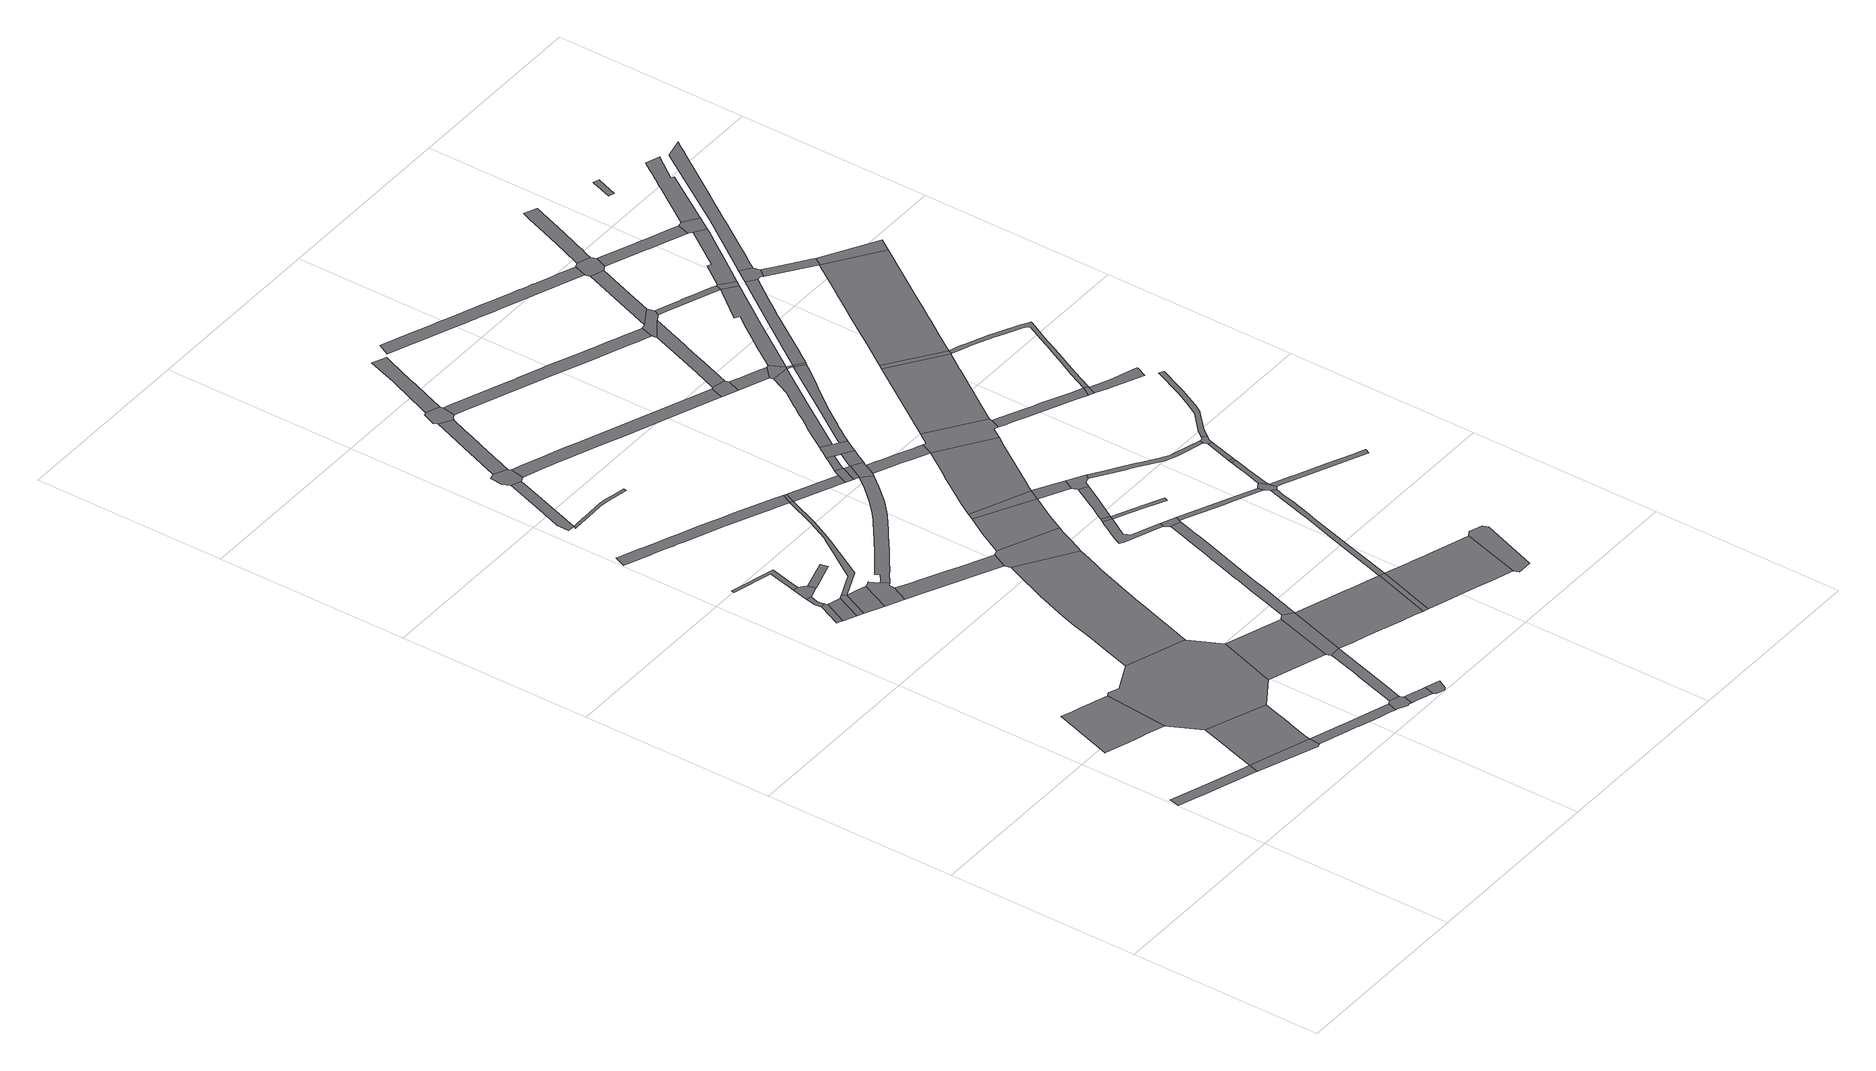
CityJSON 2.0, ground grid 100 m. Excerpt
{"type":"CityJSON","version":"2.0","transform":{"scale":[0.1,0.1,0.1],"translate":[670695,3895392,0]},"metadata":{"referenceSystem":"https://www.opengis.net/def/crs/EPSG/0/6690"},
"CityObjects":{
"road1":{"type":"Road","attributes":{"function":"9","usage":"9","RoadStructureAttribute.widthType":"3","RoadStructureAttribute.width":4.92,"RoadStructureAttribute.sectionType":"1"},"geometry":[{"type":"MultiSurface","lod":"1","boundaries":[[[0,1,2,3,4,5,6,7,8,9,10,11,12]]]}]},
"road2":{"type":"Road","attributes":{"function":"3","usage":"2","RoadStructureAttribute.widthType":"1","RoadStructureAttribute.width":39.15,"RoadStructureAttribute.sectionType":"1"},"geometry":[{"type":"MultiSurface","lod":"1","boundaries":[[[13,14,15,16,17,18,19,20,21,22,23,24]]]}]},
"road3":{"type":"Road","attributes":{"function":"9","usage":"9","RoadStructureAttribute.widthType":"9","RoadStructureAttribute.width":-9999,"RoadStructureAttribute.sectionType":"9"},"geometry":[{"type":"MultiSurface","lod":"1","boundaries":[[[25,26,7,6,27]]]}]},
"road4":{"type":"Road","attributes":{"function":"9","usage":"1","RoadStructureAttribute.widthType":"1","RoadStructureAttribute.width":32.56,"RoadStructureAttribute.sectionType":"1"},"geometry":[{"type":"MultiSurface","lod":"1","boundaries":[[[28,29,30,31,32,33,34,35,36,37,38,39,40,7,26]]]}]},
"road5":{"type":"Road","attributes":{"function":"9","usage":"9","RoadStructureAttribute.widthType":"3","RoadStructureAttribute.width":4.95,"RoadStructureAttribute.sectionType":"1"},"geometry":[{"type":"MultiSurface","lod":"1","boundaries":[[[25,41,42,43,44,45,46,47,48,49,50,51,52,53,26]]]}]},
"road6":{"type":"Road","attributes":{"function":"9","usage":"9","RoadStructureAttribute.widthType":"9","RoadStructureAttribute.width":-9999,"RoadStructureAttribute.sectionType":"9"},"geometry":[{"type":"MultiSurface","lod":"1","boundaries":[[[54,55,56,57,58,59]]]}]},
"road7":{"type":"Road","attributes":{"function":"9","usage":"9","RoadStructureAttribute.widthType":"9","RoadStructureAttribute.width":-9999,"RoadStructureAttribute.sectionType":"9"},"geometry":[{"type":"MultiSurface","lod":"1","boundaries":[[[60,61,62,24,23,34,33,63,64,65]]]}]},
"road8":{"type":"Road","attributes":{"function":"9","usage":"9","RoadStructureAttribute.widthType":"2","RoadStructureAttribute.width":9.91,"RoadStructureAttribute.sectionType":"1"},"geometry":[{"type":"MultiSurface","lod":"1","boundaries":[[[66,67,68,54,59]]]}]},
"road9":{"type":"Road","attributes":{"function":"9","usage":"9","RoadStructureAttribute.widthType":"4","RoadStructureAttribute.width":2.22,"RoadStructureAttribute.sectionType":"1"},"geometry":[{"type":"MultiSurface","lod":"1","boundaries":[[[69,70,56,55,71,72]]]}]},
"road10":{"type":"Road","attributes":{"function":"9","usage":"9","RoadStructureAttribute.widthType":"9","RoadStructureAttribute.width":-9999,"RoadStructureAttribute.sectionType":"9"},"geometry":[{"type":"MultiSurface","lod":"1","boundaries":[[[73,74,67,66,75,76]]]}]},
"road11":{"type":"Road","attributes":{"function":"9","usage":"9","RoadStructureAttribute.widthType":"4","RoadStructureAttribute.width":2.22,"RoadStructureAttribute.sectionType":"1"},"geometry":[{"type":"MultiSurface","lod":"1","boundaries":[[[77,78,79,80,81,82,83,84,85]]]}]},
"road12":{"type":"Road","attributes":{"function":"9","usage":"9","RoadStructureAttribute.widthType":"9","RoadStructureAttribute.width":-9999,"RoadStructureAttribute.sectionType":"9"},"geometry":[{"type":"MultiSurface","lod":"1","boundaries":[[[86,87,88,89,81,80,69,72]]]}]},
"road13":{"type":"Road","attributes":{"function":"9","usage":"9","RoadStructureAttribute.widthType":"2","RoadStructureAttribute.width":9.91,"RoadStructureAttribute.sectionType":"1"},"geometry":[{"type":"MultiSurface","lod":"1","boundaries":[[[75,90,91,92,76]]]}]},
"road14":{"type":"Road","attributes":{"function":"9","usage":"9","RoadStructureAttribute.widthType":"9","RoadStructureAttribute.width":-9999,"RoadStructureAttribute.sectionType":"9"},"geometry":[{"type":"MultiSurface","lod":"1","boundaries":[[[93,94,48,47,95,96,97,98,99,100]]]}]},
"road15":{"type":"Road","attributes":{"function":"9","usage":"9","RoadStructureAttribute.widthType":"9","RoadStructureAttribute.width":-9999,"RoadStructureAttribute.sectionType":"9"},"geometry":[{"type":"MultiSurface","lod":"1","boundaries":[[[101,102,103,104,91,90,105,106,107,108]]]}]},
"road16":{"type":"Road","attributes":{"function":"9","usage":"9","RoadStructureAttribute.widthType":"4","RoadStructureAttribute.width":3.62,"RoadStructureAttribute.sectionType":"1"},"geometry":[{"type":"MultiSurface","lod":"1","boundaries":[[[109,110,111,112,113,114,115,88,87]]]}]},
"road17":{"type":"Road","attributes":{"function":"9","usage":"9","RoadStructureAttribute.widthType":"3","RoadStructureAttribute.width":5.26,"RoadStructureAttribute.sectionType":"1"},"geometry":[{"type":"MultiSurface","lod":"1","boundaries":[[[116,117,118,100,99,119,120,121,122]]]}]},
"road18":{"type":"Road","attributes":{"function":"9","usage":"9","RoadStructureAttribute.widthType":"3","RoadStructureAttribute.width":5.44,"RoadStructureAttribute.sectionType":"1"},"geometry":[{"type":"MultiSurface","lod":"1","boundaries":[[[123,124,125,126,127,128,129,130,94,93,131,132,133,134,135]]]}]},
"road19":{"type":"Road","attributes":{"function":"9","usage":"9","RoadStructureAttribute.widthType":"3","RoadStructureAttribute.width":4.83,"RoadStructureAttribute.sectionType":"1"},"geometry":[{"type":"MultiSurface","lod":"1","boundaries":[[[136,137,138,139,140,141,142,143,144,145,146,147]]]}]},
"road20":{"type":"Road","attributes":{"function":"9","usage":"9","RoadStructureAttribute.widthType":"9","RoadStructureAttribute.width":-9999,"RoadStructureAttribute.sectionType":"9"},"geometry":[{"type":"MultiSurface","lod":"1","boundaries":[[[121,148,149,150,151,152,122]]]}]},
"road21":{"type":"Road","attributes":{"function":"2","usage":"1","RoadStructureAttribute.widthType":"1","RoadStructureAttribute.width":39.15,"RoadStructureAttribute.sectionType":"1"},"geometry":[{"type":"MultiSurface","lod":"1","boundaries":[[[153,154,155,156,157,158,159,64,63]]]}]},
"road22":{"type":"Road","attributes":{"function":"9","usage":"9","RoadStructureAttribute.widthType":"2","RoadStructureAttribute.width":7.86,"RoadStructureAttribute.sectionType":"1"},"geometry":[{"type":"MultiSurface","lod":"1","boundaries":[[[160,161,162,163,164,165,166,167,168,169,170,171,172,173,174,175,176,177,178,179,180,181,182,183,184,185,186,187,188,189,190,191]]]}]},
"road23":{"type":"Road","attributes":{"function":"9","usage":"9","RoadStructureAttribute.widthType":"4","RoadStructureAttribute.width":1.5,"RoadStructureAttribute.sectionType":"1"},"geometry":[{"type":"MultiSurface","lod":"1","boundaries":[[[142,192,193,194,195,196,197,198,199,200,201,202,203,204,205,206]]]}]},
"road24":{"type":"Road","attributes":{"function":"9","usage":"9","RoadStructureAttribute.widthType":"2","RoadStructureAttribute.width":9.91,"RoadStructureAttribute.sectionType":"1"},"geometry":[{"type":"MultiSurface","lod":"1","boundaries":[[[207,208,209,210,211,212,213,214,106,105]]]}]},
"road25":{"type":"Road","attributes":{"function":"9","usage":"9","RoadStructureAttribute.widthType":"4","RoadStructureAttribute.width":2.19,"RoadStructureAttribute.sectionType":"1"},"geometry":[{"type":"MultiSurface","lod":"1","boundaries":[[[215,216,217,218,219,220,221,222,223,224,225,73,76,226,227,228,229,230,231,232,190]]]}]},
"road26":{"type":"Road","attributes":{"function":"2","usage":"1","RoadStructureAttribute.widthType":"1","RoadStructureAttribute.width":32.66,"RoadStructureAttribute.sectionType":"1"},"geometry":[{"type":"MultiSurface","lod":"1","boundaries":[[[233,234,235,236,237,238,239,240,241,242,243,244,245,246,247,248,249,250,251,60,65]]]}]},
"road27":{"type":"Road","attributes":{"function":"9","usage":"9","RoadStructureAttribute.widthType":"9","RoadStructureAttribute.width":-9999,"RoadStructureAttribute.sectionType":"9"},"geometry":[{"type":"MultiSurface","lod":"1","boundaries":[[[146,252,253,254,255,256,257,147]]]}]},
"road28":{"type":"Road","attributes":{"function":"9","usage":"9","RoadStructureAttribute.widthType":"9","RoadStructureAttribute.width":-9999,"RoadStructureAttribute.sectionType":"9"},"geometry":[{"type":"MultiSurface","lod":"1","boundaries":[[[123,258,259,156,155,124]]]}]},
"road29":{"type":"Road","attributes":{"function":"9","usage":"9","RoadStructureAttribute.widthType":"2","RoadStructureAttribute.width":6.18,"RoadStructureAttribute.sectionType":"1"},"geometry":[{"type":"MultiSurface","lod":"1","boundaries":[[[260,261,262,255,254,263,264,265,266,267,268,269,270,271]]]}]},
"road30":{"type":"Road","attributes":{"function":"9","usage":"9","RoadStructureAttribute.widthType":"3","RoadStructureAttribute.width":5.79,"RoadStructureAttribute.sectionType":"1"},"geometry":[{"type":"MultiSurface","lod":"1","boundaries":[[[272,273,274,275,276,277,278,279,280,281,282,283,284,285,101,108,286,287,288,289,290,291,292,293,294,295,296,297,298,299]]]}]},
"road31":{"type":"Road","attributes":{"function":"9","usage":"9","RoadStructureAttribute.widthType":"9","RoadStructureAttribute.width":-9999,"RoadStructureAttribute.sectionType":"9"},"geometry":[{"type":"MultiSurface","lod":"1","boundaries":[[[190,232,300,191]]]}]},
"road32":{"type":"Road","attributes":{"function":"9","usage":"9","RoadStructureAttribute.widthType":"9","RoadStructureAttribute.width":-9999,"RoadStructureAttribute.sectionType":"9"},"geometry":[{"type":"MultiSurface","lod":"1","boundaries":[[[301,209,208,243,242,302,303,304,305,306,307]]]}]},
"road33":{"type":"Road","attributes":{"function":"2","usage":"1","RoadStructureAttribute.widthType":"1","RoadStructureAttribute.width":39.15,"RoadStructureAttribute.sectionType":"1"},"geometry":[{"type":"MultiSurface","lod":"1","boundaries":[[[308,309,310,311,312,313,314,258,123,315,316,317,318,319,320]]]}]},
"road34":{"type":"Road","attributes":{"function":"9","usage":"9","RoadStructureAttribute.widthType":"9","RoadStructureAttribute.width":-9999,"RoadStructureAttribute.sectionType":"9"},"geometry":[{"type":"MultiSurface","lod":"1","boundaries":[[[321,322,323,260,271,324,325,326,327]]]}]},
"road35":{"type":"Road","attributes":{"function":"9","usage":"9","RoadStructureAttribute.widthType":"2","RoadStructureAttribute.width":7.86,"RoadStructureAttribute.sectionType":"1"},"geometry":[{"type":"MultiSurface","lod":"1","boundaries":[[[328,329,330,331,332,333,334,335,300,232]]]}]},
"road36":{"type":"Road","attributes":{"function":"9","usage":"9","RoadStructureAttribute.widthType":"3","RoadStructureAttribute.width":5.34,"RoadStructureAttribute.sectionType":"1"},"geometry":[{"type":"MultiSurface","lod":"1","boundaries":[[[336,337,338,339,340,341,342,343,344,345,346,347,348,349,350,351,352,353,354,355,356,357,358,259,258]]]}]},
"road37":{"type":"Road","attributes":{"function":"2","usage":"1","RoadStructureAttribute.widthType":"1","RoadStructureAttribute.width":32.66,"RoadStructureAttribute.sectionType":"1"},"geometry":[{"type":"MultiSurface","lod":"1","boundaries":[[[306,359,360,361,362,363,307]]]}]},
"road38":{"type":"Road","attributes":{"function":"9","usage":"9","RoadStructureAttribute.widthType":"2","RoadStructureAttribute.width":7.13,"RoadStructureAttribute.sectionType":"1"},"geometry":[{"type":"MultiSurface","lod":"1","boundaries":[[[252,364,365,366,367,368,369,370,371,372,373,374,375,376,377,378,379,380,381,382,383,253]]]}]},
"road39":{"type":"Road","attributes":{"function":"9","usage":"9","RoadStructureAttribute.widthType":"9","RoadStructureAttribute.width":-9999,"RoadStructureAttribute.sectionType":"9"},"geometry":[{"type":"MultiSurface","lod":"1","boundaries":[[[384,385,308,320]]]}]},
"road40":{"type":"Road","attributes":{"function":"9","usage":"9","RoadStructureAttribute.widthType":"9","RoadStructureAttribute.width":-9999,"RoadStructureAttribute.sectionType":"9"},"geometry":[{"type":"MultiSurface","lod":"1","boundaries":[[[386,387,333,332,388,389,390,391]]]}]},
"road41":{"type":"Road","attributes":{"function":"9","usage":"9","RoadStructureAttribute.widthType":"2","RoadStructureAttribute.width":6.14,"RoadStructureAttribute.sectionType":"1"},"geometry":[{"type":"MultiSurface","lod":"1","boundaries":[[[392,393,394,395,321,327,396,397,398,399,400,401,402]]]}]},
"road42":{"type":"Road","attributes":{"function":"9","usage":"9","RoadStructureAttribute.widthType":"9","RoadStructureAttribute.width":-9999,"RoadStructureAttribute.sectionType":"9"},"geometry":[{"type":"MultiSurface","lod":"1","boundaries":[[[361,403,404,405,362]]]}]},
"road43":{"type":"Road","attributes":{"function":"9","usage":"9","RoadStructureAttribute.widthType":"9","RoadStructureAttribute.width":-9999,"RoadStructureAttribute.sectionType":"1"},"geometry":[{"type":"MultiSurface","lod":"1","boundaries":[[[390,389,272,406,407,408]]]}]},
"road44":{"type":"Road","attributes":{"function":"9","usage":"9","RoadStructureAttribute.widthType":"4","RoadStructureAttribute.width":3.24,"RoadStructureAttribute.sectionType":"1"},"geometry":[{"type":"MultiSurface","lod":"1","boundaries":[[[409,410,411,412,413,414,415,416,417,418,419,420,421,422,423,424]]]}]},
"road45":{"type":"Road","attributes":{"function":"9","usage":"9","RoadStructureAttribute.widthType":"9","RoadStructureAttribute.width":-9999,"RoadStructureAttribute.sectionType":"9"},"geometry":[{"type":"MultiSurface","lod":"1","boundaries":[[[425,426,427,428,406,272,299]]]}]},
"road46":{"type":"Road","attributes":{"function":"9","usage":"9","RoadStructureAttribute.widthType":"3","RoadStructureAttribute.width":5.74,"RoadStructureAttribute.sectionType":"1"},"geometry":[{"type":"MultiSurface","lod":"1","boundaries":[[[390,429,430,431,432,433,391]]]}]},
"road47":{"type":"Road","attributes":{"function":"9","usage":"9","RoadStructureAttribute.widthType":"9","RoadStructureAttribute.width":-9999,"RoadStructureAttribute.sectionType":"9"},"geometry":[{"type":"MultiSurface","lod":"1","boundaries":[[[415,414,434,435]]]}]},
"road48":{"type":"Road","attributes":{"function":"9","usage":"9","RoadStructureAttribute.widthType":"3","RoadStructureAttribute.width":5.74,"RoadStructureAttribute.sectionType":"1"},"geometry":[{"type":"MultiSurface","lod":"1","boundaries":[[[436,437,438,439,406,428,440,441]]]}]},
"road49":{"type":"Road","attributes":{"function":"9","usage":"9","RoadStructureAttribute.widthType":"9","RoadStructureAttribute.width":-9999,"RoadStructureAttribute.sectionType":"9"},"geometry":[{"type":"MultiSurface","lod":"1","boundaries":[[[442,347,346,443,444,445,446,409,424]]]}]},
"road50":{"type":"Road","attributes":{"function":"9","usage":"9","RoadStructureAttribute.widthType":"4","RoadStructureAttribute.width":3.24,"RoadStructureAttribute.sectionType":"1"},"geometry":[{"type":"MultiSurface","lod":"1","boundaries":[[[434,447,448,449,450,451,452,453,435]]]}]},
"road51":{"type":"Road","attributes":{"function":"9","usage":"9","RoadStructureAttribute.widthType":"9","RoadStructureAttribute.width":-9999,"RoadStructureAttribute.sectionType":"9"},"geometry":[{"type":"MultiSurface","lod":"1","boundaries":[[[454,455,456,457,458,459,460,461,432,431,462,463,464,436,441,465,466,467,468]]]}]},
"road52":{"type":"Road","attributes":{"function":"9","usage":"9","RoadStructureAttribute.widthType":"2","RoadStructureAttribute.width":7.86,"RoadStructureAttribute.sectionType":"1"},"geometry":[{"type":"MultiSurface","lod":"1","boundaries":[[[469,470,471,472,473,474,475,426,425,476,477,478,479,480,481,482]]]}]},
"road53":{"type":"Road","attributes":{"function":"2","usage":"1","RoadStructureAttribute.widthType":"1","RoadStructureAttribute.width":39.15,"RoadStructureAttribute.sectionType":"1"},"geometry":[{"type":"MultiSurface","lod":"1","boundaries":[[[483,484,485,486,487,488,489,490,491,492,493,385,384,494,495,496,497,498,499,500]]]}]},
"road54":{"type":"Road","attributes":{"function":"9","usage":"9","RoadStructureAttribute.widthType":"4","RoadStructureAttribute.width":1.96,"RoadStructureAttribute.sectionType":"1"},"geometry":[{"type":"MultiSurface","lod":"1","boundaries":[[[501,502,503,504,505,506,507,508,434,414,509]]]}]},
"road55":{"type":"Road","attributes":{"function":"9","usage":"9","RoadStructureAttribute.widthType":"2","RoadStructureAttribute.width":6.53,"RoadStructureAttribute.sectionType":"1"},"geometry":[{"type":"MultiSurface","lod":"1","boundaries":[[[403,361,510,511,512,513,514]]]}]},
"road56":{"type":"Road","attributes":{"function":"2","usage":"1","RoadStructureAttribute.widthType":"1","RoadStructureAttribute.width":32.66,"RoadStructureAttribute.sectionType":"1"},"geometry":[{"type":"MultiSurface","lod":"1","boundaries":[[[515,516,517,518,481,519,520,521,522,523,524,404,403,525]]]}]},
"road57":{"type":"Road","attributes":{"function":"9","usage":"9","RoadStructureAttribute.widthType":"9","RoadStructureAttribute.width":-9999,"RoadStructureAttribute.sectionType":"9"},"geometry":[{"type":"MultiSurface","lod":"1","boundaries":[[[526,512,511,450,449,527,528,529]]]}]},
"road58":{"type":"Road","attributes":{"function":"9","usage":"9","RoadStructureAttribute.widthType":"2","RoadStructureAttribute.width":7.12,"RoadStructureAttribute.sectionType":"1"},"geometry":[{"type":"MultiSurface","lod":"1","boundaries":[[[530,531,532,533,534,535,536,537,538,539,540,541,542,543,544,326,325,545,546,547,548,549,550,551,552,553,554,555]]]}]},
"road59":{"type":"Road","attributes":{"function":"9","usage":"9","RoadStructureAttribute.widthType":"4","RoadStructureAttribute.width":2.61,"RoadStructureAttribute.sectionType":"1"},"geometry":[{"type":"MultiSurface","lod":"1","boundaries":[[[556,557,558,559,560,561,562,563,564,565,566,308,385,567,568,569,570,571,572,573,574]]]}]},
"road60":{"type":"Road","attributes":{"function":"9","usage":"9","RoadStructureAttribute.widthType":"4","RoadStructureAttribute.width":3.24,"RoadStructureAttribute.sectionType":"1"},"geometry":[{"type":"MultiSurface","lod":"1","boundaries":[[[444,575,576,577,578,579,445]]]}]},
"road61":{"type":"Road","attributes":{"function":"9","usage":"9","RoadStructureAttribute.widthType":"3","RoadStructureAttribute.width":5.74,"RoadStructureAttribute.sectionType":"1"},"geometry":[{"type":"MultiSurface","lod":"1","boundaries":[[[580,581,582,583,584,585,586,587,588,589,590,591,592,593,594,459,458,595,596,597]]]}]},
"road62":{"type":"Road","attributes":{"function":"9","usage":"9","RoadStructureAttribute.widthType":"9","RoadStructureAttribute.width":-9999,"RoadStructureAttribute.sectionType":"9"},"geometry":[{"type":"MultiSurface","lod":"1","boundaries":[[[598,374,373,599,600,601,602,603]]]}]},
"road63":{"type":"Road","attributes":{"function":"9","usage":"9","RoadStructureAttribute.widthType":"9","RoadStructureAttribute.width":-9999,"RoadStructureAttribute.sectionType":"9"},"geometry":[{"type":"MultiSurface","lod":"1","boundaries":[[[500,499,604,605,606,607,608]]]}]},
"road64":{"type":"Road","attributes":{"function":"9","usage":"9","RoadStructureAttribute.widthType":"9","RoadStructureAttribute.width":-9999,"RoadStructureAttribute.sectionType":"9"},"geometry":[{"type":"MultiSurface","lod":"1","boundaries":[[[609,482,481,518,610,611,612,613,614,615]]]}]},
"road65":{"type":"Road","attributes":{"function":"9","usage":"9","RoadStructureAttribute.widthType":"9","RoadStructureAttribute.width":-9999,"RoadStructureAttribute.sectionType":"1"},"geometry":[{"type":"MultiSurface","lod":"1","boundaries":[[[616,617,618,454,468,619,620,621,622,623,624,625,626,627,628,629]]]}]},
"road66":{"type":"Road","attributes":{"function":"9","usage":"9","RoadStructureAttribute.widthType":"9","RoadStructureAttribute.width":-9999,"RoadStructureAttribute.sectionType":"9"},"geometry":[{"type":"MultiSurface","lod":"1","boundaries":[[[630,578,577,556,574,631,632]]]}]},
"road67":{"type":"Road","attributes":{"function":"9","usage":"9","RoadStructureAttribute.widthType":"4","RoadStructureAttribute.width":3.24,"RoadStructureAttribute.sectionType":"1"},"geometry":[{"type":"MultiSurface","lod":"1","boundaries":[[[528,633,634,635,636,637,638,639,640,641,642,643,644,645,646,647,648,649,650,651,652,653,529]]]}]},
"road68":{"type":"Road","attributes":{"function":"9","usage":"9","RoadStructureAttribute.widthType":"2","RoadStructureAttribute.width":7.13,"RoadStructureAttribute.sectionType":"1"},"geometry":[{"type":"MultiSurface","lod":"1","boundaries":[[[654,655,656,657,602,601,658,659]]]}]},
"road69":{"type":"Road","attributes":{"function":"9","usage":"9","RoadStructureAttribute.widthType":"4","RoadStructureAttribute.width":2.47,"RoadStructureAttribute.sectionType":"1"},"geometry":[{"type":"MultiSurface","lod":"1","boundaries":[[[660,661,662,663,664,665,666,630,632,667,668,669,670]]]}]},
"road70":{"type":"Road","attributes":{"function":"9","usage":"9","RoadStructureAttribute.widthType":"2","RoadStructureAttribute.width":6.95,"RoadStructureAttribute.sectionType":"1"},"geometry":[{"type":"MultiSurface","lod":"1","boundaries":[[[671,672,673,674,675,676,677,678,679,680,681,598,603]]]}]},
"road71":{"type":"Road","attributes":{"function":"9","usage":"9","RoadStructureAttribute.widthType":"2","RoadStructureAttribute.width":7.15,"RoadStructureAttribute.sectionType":"1"},"geometry":[{"type":"MultiSurface","lod":"1","boundaries":[[[682,683,684,685,686,687,688,689,690,691,692,693,694,695,696,697,698,699,700,701,702,703,704,705,706,707,708,709,710,711,712,713,714,715,716,717,718]]]}]},
"road72":{"type":"Road","attributes":{"function":"9","usage":"9","RoadStructureAttribute.widthType":"9","RoadStructureAttribute.width":-9999,"RoadStructureAttribute.sectionType":"9"},"geometry":[{"type":"MultiSurface","lod":"1","boundaries":[[[658,581,580,719,720,659]]]}]},
"road73":{"type":"Road","attributes":{"function":"9","usage":"9","RoadStructureAttribute.widthType":"9","RoadStructureAttribute.width":-9999,"RoadStructureAttribute.sectionType":"9"},"geometry":[{"type":"MultiSurface","lod":"1","boundaries":[[[721,722,661,660]]]}]},
"road74":{"type":"Road","attributes":{"function":"9","usage":"9","RoadStructureAttribute.widthType":"3","RoadStructureAttribute.width":5.74,"RoadStructureAttribute.sectionType":"9"},"geometry":[{"type":"MultiSurface","lod":"1","boundaries":[[[616,723,724,725,719,580,726,727]]]}]},
"road75":{"type":"Road","attributes":{"function":"2","usage":"1","RoadStructureAttribute.widthType":"1","RoadStructureAttribute.width":32.66,"RoadStructureAttribute.sectionType":"1"},"geometry":[{"type":"MultiSurface","lod":"1","boundaries":[[[614,728,729,730,731,732,733,734,735,736,615]]]}]},
"road76":{"type":"Road","attributes":{"function":"9","usage":"9","RoadStructureAttribute.widthType":"9","RoadStructureAttribute.width":-9999,"RoadStructureAttribute.sectionType":"9"},"geometry":[{"type":"MultiSurface","lod":"1","boundaries":[[[737,723,616,629]]]}]},
"road77":{"type":"Road","attributes":{"function":"9","usage":"9","RoadStructureAttribute.widthType":"4","RoadStructureAttribute.width":2.47,"RoadStructureAttribute.sectionType":"1"},"geometry":[{"type":"MultiSurface","lod":"1","boundaries":[[[738,739,722,721,740]]]}]},
"road78":{"type":"Road","attributes":{"function":"9","usage":"9","RoadStructureAttribute.widthType":"4","RoadStructureAttribute.width":3.24,"RoadStructureAttribute.sectionType":"1"},"geometry":[{"type":"MultiSurface","lod":"1","boundaries":[[[631,741,742,743,744,745,746,747,748,749,750,751,752,632]]]}]},
"road79":{"type":"Road","attributes":{"function":"9","usage":"9","RoadStructureAttribute.widthType":"2","RoadStructureAttribute.width":6.92,"RoadStructureAttribute.sectionType":"1"},"geometry":[{"type":"MultiSurface","lod":"1","boundaries":[[[753,754,755,756,757,758,759,760,761,762,763,764,765,766,767,768,769,770,613,612]]]}]},
"road80":{"type":"Road","attributes":{"function":"9","usage":"9","RoadStructureAttribute.widthType":"9","RoadStructureAttribute.width":-9999,"RoadStructureAttribute.sectionType":"9"},"geometry":[{"type":"MultiSurface","lod":"1","boundaries":[[[771,772,773,644,643,774,739,738,775,776]]]}]},
"road81":{"type":"Road","attributes":{"function":"9","usage":"9","RoadStructureAttribute.widthType":"9","RoadStructureAttribute.width":-9999,"RoadStructureAttribute.sectionType":"9"},"geometry":[{"type":"MultiSurface","lod":"1","boundaries":[[[777,778,779,555,554,679,678,780,781]]]}]},
"road82":{"type":"Road","attributes":{"function":"9","usage":"9","RoadStructureAttribute.widthType":"9","RoadStructureAttribute.width":-9999,"RoadStructureAttribute.sectionType":"9"},"geometry":[{"type":"MultiSurface","lod":"1","boundaries":[[[734,733,782,783,784]]]}]},
"road83":{"type":"Road","attributes":{"function":"9","usage":"9","RoadStructureAttribute.widthType":"3","RoadStructureAttribute.width":5.74,"RoadStructureAttribute.sectionType":"1"},"geometry":[{"type":"MultiSurface","lod":"1","boundaries":[[[785,786,787,788,789,790,720,719,791,792,793,794]]]}]},
"road84":{"type":"Road","attributes":{"function":"9","usage":"9","RoadStructureAttribute.widthType":"2","RoadStructureAttribute.width":6.95,"RoadStructureAttribute.sectionType":"1"},"geometry":[{"type":"MultiSurface","lod":"1","boundaries":[[[778,795,796,797,779]]]}]},
"road85":{"type":"Road","attributes":{"function":"9","usage":"9","RoadStructureAttribute.widthType":"2","RoadStructureAttribute.width":6.92,"RoadStructureAttribute.sectionType":"9"},"geometry":[{"type":"MultiSurface","lod":"1","boundaries":[[[798,762,761,799,800,801]]]}]},
"road86":{"type":"Road","attributes":{"function":"9","usage":"9","RoadStructureAttribute.widthType":"3","RoadStructureAttribute.width":5.74,"RoadStructureAttribute.sectionType":"1"},"geometry":[{"type":"MultiSurface","lod":"1","boundaries":[[[802,803,804,805,806,807,808,809,810,811,812,723,737]]]}]},
"road87":{"type":"Road","attributes":{"function":"9","usage":"9","RoadStructureAttribute.widthType":"4","RoadStructureAttribute.width":2.47,"RoadStructureAttribute.sectionType":"1"},"geometry":[{"type":"MultiSurface","lod":"1","boundaries":[[[813,814,815,816,817,818,819,820,821,822,823,824,825,826,827,828,829,771,776]]]}]},
"road88":{"type":"Road","attributes":{"function":"9","usage":"9","RoadStructureAttribute.widthType":"4","RoadStructureAttribute.width":3.16,"RoadStructureAttribute.sectionType":"1"},"geometry":[{"type":"MultiSurface","lod":"1","boundaries":[[[830,794,831,832,833,834,835,836,777,781]]]}]},
"road89":{"type":"Road","attributes":{"function":"9","usage":"9","RoadStructureAttribute.widthType":"2","RoadStructureAttribute.width":6.92,"RoadStructureAttribute.sectionType":"1"},"geometry":[{"type":"MultiSurface","lod":"1","boundaries":[[[837,838,839,840,800,799,841,842,843,844,845,846]]]}]},
"road90":{"type":"Road","attributes":{"function":"9","usage":"9","RoadStructureAttribute.widthType":"9","RoadStructureAttribute.width":-9999,"RoadStructureAttribute.sectionType":"9"},"geometry":[{"type":"MultiSurface","lod":"1","boundaries":[[[847,848,849,682,718,797,796,850]]]}]},
"road91":{"type":"Road","attributes":{"function":"9","usage":"9","RoadStructureAttribute.widthType":"4","RoadStructureAttribute.width":2.23,"RoadStructureAttribute.sectionType":"1"},"geometry":[{"type":"MultiSurface","lod":"1","boundaries":[[[851,852,853,854,855,856,857,858,859,860,861,862,863,864,865,866,867,762,798,868,869,870,871,872,873,874,875,876,877,878,879,880,881,882,883,783,782]]]}]},
"road92":{"type":"Road","attributes":{"function":"9","usage":"9","RoadStructureAttribute.widthType":"9","RoadStructureAttribute.width":-9999,"RoadStructureAttribute.sectionType":"9"},"geometry":[{"type":"MultiSurface","lod":"1","boundaries":[[[793,884,885,831,794]]]}]},
"road93":{"type":"Road","attributes":{"function":"2","usage":"1","RoadStructureAttribute.widthType":"1","RoadStructureAttribute.width":32.66,"RoadStructureAttribute.sectionType":"1"},"geometry":[{"type":"MultiSurface","lod":"1","boundaries":[[[886,887,888,889,890,891,892,893,784,783,894,895,896,897,898,899,900]]]}]},
"road94":{"type":"Road","attributes":{"function":"9","usage":"9","RoadStructureAttribute.widthType":"2","RoadStructureAttribute.width":6.95,"RoadStructureAttribute.sectionType":"1"},"geometry":[{"type":"MultiSurface","lod":"1","boundaries":[[[901,902,903,904,905,906,907,908,909,910,911,849,848]]]}]},
"road95":{"type":"Road","attributes":{"function":"9","usage":"9","RoadStructureAttribute.widthType":"9","RoadStructureAttribute.width":-9999,"RoadStructureAttribute.sectionType":"9"},"geometry":[{"type":"MultiSurface","lod":"1","boundaries":[[[809,912,913,914,915,916,810]]]}]},
"road96":{"type":"Road","attributes":{"function":"9","usage":"9","RoadStructureAttribute.widthType":"3","RoadStructureAttribute.width":5.89,"RoadStructureAttribute.sectionType":"1"},"geometry":[{"type":"MultiSurface","lod":"1","boundaries":[[[917,918,919,920,921,922,923,924,925,926,927,928,929,930,847,850]]]}]},
"road97":{"type":"Road","attributes":{"function":"9","usage":"9","RoadStructureAttribute.widthType":"3","RoadStructureAttribute.width":5.74,"RoadStructureAttribute.sectionType":"1"},"geometry":[{"type":"MultiSurface","lod":"1","boundaries":[[[931,932,885,884,933,934,935,936]]]}]},
"road98":{"type":"Road","attributes":{"function":"9","usage":"9","RoadStructureAttribute.widthType":"3","RoadStructureAttribute.width":4.31,"RoadStructureAttribute.sectionType":"1"},"geometry":[{"type":"MultiSurface","lod":"1","boundaries":[[[937,938,939,914,913,940,886,941,942]]]}]},
"road99":{"type":"Road","attributes":{"function":"9","usage":"9","RoadStructureAttribute.widthType":"9","RoadStructureAttribute.width":-9999,"RoadStructureAttribute.sectionType":"9"},"geometry":[{"type":"MultiSurface","lod":"1","boundaries":[[[935,943,944,923,922,945,936]]]}]},
"road100":{"type":"Road","attributes":{"function":"9","usage":"9","RoadStructureAttribute.widthType":"9","RoadStructureAttribute.width":-9999,"RoadStructureAttribute.sectionType":"9"},"geometry":[{"type":"MultiSurface","lod":"1","boundaries":[[[946,941,886,900]]]}]},
"road101":{"type":"Road","attributes":{"function":"9","usage":"9","RoadStructureAttribute.widthType":"4","RoadStructureAttribute.width":3.04,"RoadStructureAttribute.sectionType":"9"},"geometry":[{"type":"MultiSurface","lod":"1","boundaries":[[[947,948,949,950,951,952,953]]]}]},
"road102":{"type":"Road","attributes":{"function":"9","usage":"9","RoadStructureAttribute.widthType":"3","RoadStructureAttribute.width":5.74,"RoadStructureAttribute.sectionType":"1"},"geometry":[{"type":"MultiSurface","lod":"1","boundaries":[[[954,955,956,916,915,957,958,959,960,961,962,963,964,965,966,967,968,969,970,971,972]]]}]},
"road103":{"type":"Road","attributes":{"function":"9","usage":"9","RoadStructureAttribute.widthType":"3","RoadStructureAttribute.width":5.74,"RoadStructureAttribute.sectionType":"1"},"geometry":[{"type":"MultiSurface","lod":"1","boundaries":[[[943,973,974,975,976,977,978,979,980,981,982,983,984,944]]]}]}
},
"vertices":[
[55,459,0],[92,447,0],[149,427,0],[223,402,0],[320,369,0],[414,337,0],[417,336,0],[433,389,0],[430,390,0],[404,399,0],[202,467,0],[19,529,0],[9,475,0],
[397,1228,0],[372,1236,0],[336,1248,0],[298,1260,0],[236,1281,0],[134,967,0],[137,966,0],[257,927,0],[332,903,0],[352,897,0],[449,866,0],[480,1201,0],
[740,228,0],[744,284,0],[724,221,0],
[752,310,0],[785,416,0],[789,430,0],[807,488,0],[811,502,0],[837,586,0],[529,700,0],[520,670,0],[509,636,0],[495,590,0],[459,475,0],[450,445,0],[434,392,0],
[894,178,0],[938,164,0],[948,160,0],[967,154,0],[1050,127,0],[1103,110,0],[1143,97,0],[1160,148,0],[1067,179,0],[949,217,0],[902,233,0],[847,251,0],[764,278,0],
[302,2605,0],[299,2620,0],[273,2616,0],[216,2495,0],[229,2489,0],[245,2481,0],
[706,1264,0],[556,1190,0],[499,1210,0],[991,686,0],[1095,995,0],[1015,1158,0],
[309,2452,0],[371,2585,0],[321,2599,0],
[279,2704,0],[267,2655,0],[294,2653,0],[304,2697,0],
[397,2597,0],[391,2594,0],[343,2436,0],[407,2575,0],
[338,2942,0],[316,2852,0],[308,2820,0],[301,2793,0],[326,2787,0],[345,2862,0],[367,2951,0],[136,3011,0],[132,2996,0],
[368,2717,0],[374,2718,0],[363,2757,0],[348,2768,0],
[440,2392,0],[511,2546,0],[467,2558,0],
[1233,141,0],[1181,157,0],[1150,95,0],[1152,94,0],[1203,71,0],[1211,74,0],[1226,69,0],[1243,121,0],
[569,2507,0],[568,2510,0],[543,2555,0],[524,2546,0],[534,2348,0],[574,2435,0],[576,2463,0],[592,2474,0],
[391,2723,0],[459,2744,0],[473,2748,0],[533,2766,0],[522,2804,0],[452,2783,0],[381,2762,0],
[1337,90,0],[1281,109,0],[1258,116,0],[1264,57,0],[1308,43,0],[1336,33,0],[1353,85,0],
[1362,564,0],[1304,562,0],[1293,525,0],[1270,449,0],[1266,435,0],[1252,389,0],[1246,371,0],[1211,254,0],[1249,194,0],[1266,250,0],[1302,366,0],[1337,482,0],[1361,561,0],
[151,4134,0],[112,4024,0],[106,4007,0],[94,3973,0],[77,3925,0],[76,3861,0],[112,3858,0],[113,3861,0],[151,3969,0],[230,4195,0],[247,4243,0],[195,4261,0],
[1346,17,0],[1390,5,0],[1403,11,0],[1428,60,0],[1363,82,0],
[1132,639,0],[1152,633,0],[1293,586,0],[1388,899,0],[1322,921,0],[1310,925,0],[1280,935,0],
[807,3249,0],[606,3337,0],[553,3360,0],[479,3390,0],[421,3414,0],[355,3441,0],[299,3463,0],[233,3490,0],[215,3498,0],[164,3518,0],[153,3523,0],[123,3535,0],[109,3540,0],[36,3569,0],[33,3570,0],[10,3513,0],[35,3503,0],[130,3465,0],[171,3449,0],[214,3431,0],[257,3414,0],[271,3408,0],[313,3391,0],[326,3385,0],[507,3312,0],[529,3303,0],[658,3246,0],[713,3222,0],[757,3203,0],[812,3179,0],[815,3178,0],[840,3234,0],
[107,3845,0],[159,3846,0],[208,3847,0],[302,3850,0],[346,3846,0],[463,3822,0],[466,3838,0],[400,3851,0],[356,3860,0],[318,3864,0],[292,3864,0],[237,3862,0],[210,3862,0],[144,3860,0],[115,3858,0],
[629,2304,0],[989,2130,0],[1031,2211,0],[977,2237,0],[877,2285,0],[818,2314,0],[694,2374,0],[643,2399,0],
[814,3175,0],[746,3015,0],[691,2903,0],[678,2884,0],[621,2798,0],[571,2723,0],[547,2687,0],[523,2651,0],[506,2643,0],[488,2636,0],[426,2609,0],[562,2642,0],[643,2785,0],[695,2876,0],[706,2895,0],[762,3008,0],[829,3168,0],[830,3171,0],
[1120,1479,0],[1131,1511,0],[1150,1566,0],[1166,1614,0],[1212,1745,0],[1216,1757,0],[1237,1810,0],[1253,1850,0],[1270,1892,0],[1280,1918,0],[999,2099,0],[978,2051,0],[902,1868,0],[843,1706,0],[816,1619,0],[798,1559,0],[781,1499,0],[761,1436,0],[749,1401,0],
[275,4255,0],[289,4328,0],[283,4342,0],[216,4373,0],[186,4367,0],[178,4297,0],
[1461,876,0],[1415,915,0],
[375,4788,0],[341,4700,0],[300,4593,0],[298,4384,0],[306,4403,0],[318,4435,0],[327,4459,0],[359,4542,0],[364,4556,0],[399,4646,0],[405,4664,0],[438,4749,0],
[1145,3034,0],[1094,2969,0],[1029,2897,0],[965,2834,0],[946,2819,0],[925,2802,0],[906,2788,0],[867,2757,0],[742,2662,0],[709,2639,0],[627,2579,0],[604,2563,0],[618,2542,0],[584,2517,0],[599,2479,0],[642,2510,0],[665,2526,0],[724,2569,0],[751,2588,0],[780,2610,0],[876,2683,0],[907,2706,0],[986,2768,0],[1006,2784,0],[1068,2842,0],[1081,2857,0],[1140,2923,0],[1191,2987,0],
[855,3227,0],
[1048,2217,0],[1292,1944,0],[1319,2005,0],[1324,2015,0],[1344,2059,0],[1362,2093,0],[1062,2222,0],
[1904,730,0],[1901,731,0],[1839,751,0],[1829,755,0],[1747,781,0],[1727,788,0],[1615,825,0],[1436,539,0],[1509,516,0],[1606,484,0],[1692,455,0],[1758,434,0],[1803,419,0],
[408,4880,0],[393,4875,0],[366,4809,0],[452,4761,0],[470,4770,0],[485,4840,0],[480,4856,0],
[833,3170,0],[917,3134,0],[1032,3083,0],[1043,3079,0],[1078,3063,0],[1102,3119,0],[940,3190,0],[867,3222,0],
[1461,878,0],[1496,990,0],[1528,1090,0],[1552,1169,0],[1580,1259,0],[1623,1394,0],[1653,1491,0],[1657,1505,0],[1673,1554,0],[1680,1578,0],[1711,1678,0],[1657,1694,0],[1644,1651,0],[1622,1581,0],[1609,1540,0],[1579,1443,0],[1570,1413,0],[1568,1407,0],[1549,1347,0],[1517,1244,0],[1508,1213,0],[1476,1112,0],[1453,1037,0],
[1408,2182,0],[1475,2293,0],[1476,2296,0],[1189,2448,0],[1127,2346,0],
[393,4212,0],[459,4188,0],[511,4170,0],[530,4162,0],[658,4112,0],[722,4087,0],[741,4079,0],[769,4069,0],[971,3991,0],[1269,3877,0],[1295,3945,0],[1138,4005,0],[825,4125,0],[800,4135,0],[614,4207,0],[555,4231,0],[539,4237,0],[478,4259,0],[454,4268,0],[354,4305,0],
[1829,410,0],[1931,721,0],
[1113,3137,0],[1104,3121,0],[1099,3054,0],[1119,3045,0],[1156,3130,0],[1122,3151,0],
[569,5291,0],[510,5129,0],[494,5087,0],[477,5041,0],[504,4917,0],[517,4950,0],[554,5043,0],[561,5061,0],[566,5075,0],[625,5227,0],[641,5261,0],
[1510,2353,0],[1207,2479,0],[1198,2463,0],
[1189,3115,0],[1186,3117,0],[1159,3128,0],
[1649,1747,0],[1592,1769,0],[1504,1802,0],[1490,1838,0],[1548,1936,0],[1550,1939,0],[1509,1963,0],[1497,1944,0],[1487,1926,0],[1452,1866,0],[1428,1825,0],[1421,1810,0],[1439,1798,0],[1454,1793,0],[1552,1757,0],[1640,1723,0],
[1204,3004,0],[1233,3063,0],[1235,3066,0],[1245,3082,0],
[1158,3132,0],[1172,3157,0],[1208,3216,0],[1176,3236,0],[1160,3210,0],
[1560,1956,0],[1520,1981,0],
[1238,3199,0],[1214,3159,0],[1204,3141,0],[1190,3118,0],[1275,3135,0],[1294,3166,0],
[1648,1709,0],[1714,1686,0],[1715,1689,0],[1725,1713,0],[1657,1744,0],
[1562,1959,0],[1628,2070,0],[1684,2163,0],[1641,2189,0],[1577,2076,0],[1570,2064,0],[1532,2002,0],
[1300,3254,0],[1298,3255,0],[1275,3270,0],[1273,3271,0],[1271,3273,0],[1221,3306,0],[1211,3290,0],[1202,3276,0],[1210,3215,0],[1227,3205,0],[1235,3200,0],[1304,3183,0],[1322,3212,0],[1330,3226,0],[1334,3233,0],
[1483,2952,0],[1460,2962,0],[1425,2978,0],[1370,3003,0],[1333,3019,0],[1308,3030,0],[1283,3041,0],[1263,2977,0],[1319,2952,0],[1346,2940,0],[1377,2926,0],[1390,2920,0],[1477,2881,0],[1504,2943,0],
[2309,595,0],[2257,612,0],[2212,626,0],[2159,643,0],[2145,648,0],[2078,671,0],[2062,676,0],[2026,688,0],[1996,699,0],[1982,704,0],[1934,720,0],[1901,387,0],[2081,328,0],[2143,307,0],[2157,303,0],[2264,268,0],[2277,263,0],[2371,575,0],
[1638,1898,0],[1707,1867,0],[1749,1847,0],[1805,1821,0],[1814,1839,0],[1792,1849,0],[1771,1859,0],[1563,1955,0],[1553,1938,0],
[1479,2295,0],[1626,2219,0],[1657,2274,0],[1612,2300,0],[1513,2352,0],
[1522,2372,0],[1554,2419,0],[1713,2651,0],[1745,2697,0],[1403,2773,0],[1390,2754,0],[1387,2750,0],[1370,2726,0],[1277,2590,0],[1248,2548,0],[1512,2356,0],
[1709,2245,0],[1701,2191,0],[1731,2199,0],[1746,2221,0],
[1417,4480,0],[1391,4490,0],[1343,4509,0],[1309,4523,0],[1244,4548,0],[1205,4563,0],[1188,4570,0],[1144,4588,0],[1001,4644,0],[980,4651,0],[860,4697,0],[846,4702,0],[819,4713,0],[636,4782,0],[524,4825,0],[507,4756,0],[574,4730,0],[744,4665,0],[880,4612,0],[934,4592,0],[1152,4507,0],[1249,4470,0],[1350,4431,0],[1377,4420,0],[1453,4391,0],[1475,4458,0],
[2130,1487,0],[2088,1337,0],[2071,1279,0],[2059,1239,0],[2044,1190,0],[2014,1091,0],[1967,940,0],[1947,873,0],[1937,839,0],[1929,814,0],[1904,733,0],[1932,724,0],[1998,951,0],[2079,1216,0],[2090,1249,0],[2095,1266,0],[2123,1364,0],[2139,1423,0],[2153,1469,0],
[1925,1596,0],[1954,1584,0],[2115,1514,0],[2112,1543,0],[2016,1585,0],
[1607,3762,0],[1513,3765,0],[1487,3710,0],[1462,3658,0],[1407,3579,0],[1395,3560,0],[1381,3541,0],[1362,3514,0],[1344,3487,0],[1324,3458,0],[1315,3445,0],[1296,3418,0],[1279,3393,0],[1258,3362,0],[1232,3322,0],[1424,3497,0],[1431,3507,0],[1605,3760,0],
[1305,3951,0],[1289,3869,0],[1307,3862,0],[1353,3845,0],[1379,3913,0],[1373,3934,0],
[2288,235,0],[2365,235,0],[2479,541,0],[2468,570,0],[2400,591,0],
[1521,2935,0],[1784,2755,0],[1803,2746,0],[1806,2745,0],[1828,2796,0],[1832,2813,0],[1564,2998,0],
[1637,3744,0],[1635,3742,0],[1470,3501,0],[1355,3267,0],[1381,3304,0],[1389,3317,0],[1404,3337,0],[1419,3359,0],[1480,3447,0],[1510,3485,0],[1565,3555,0],[1588,3584,0],[1654,3665,0],[1685,3709,0],
[2145,1564,0],[2173,1483,0],[2161,1520,0],
[1880,2102,0],[1892,2094,0],[1925,2073,0],[1972,2041,0],[2004,2018,0],[2016,2010,0],[2035,1996,0],[2058,1987,0],[2073,1981,0],[2104,1972,0],[2240,1934,0],[2246,1956,0],[2113,1994,0],[2080,2004,0],[2048,2020,0],[2054,2017,0],[2039,2026,0],[1972,2073,0],[1941,2094,0],[1890,2127,0],[1825,2169,0],
[1518,3858,0],[1468,3878,0],[1434,3891,0],[1417,3898,0],[1507,3785,0],[1564,3840,0],
[2222,1742,0],[2198,1750,0],[2195,1739,0],[2186,1708,0],[2173,1662,0],[2155,1600,0],[2152,1588,0],[2171,1562,0],[2179,1589,0],[2200,1664,0],[2221,1740,0],
[1443,4121,0],[1448,4135,0],[1463,4173,0],[1480,4220,0],[1505,4286,0],[1510,4300,0],[1553,4413,0],[1562,4437,0],[1460,4364,0],[1413,4239,0],[1349,4068,0],
[1672,4961,0],[1628,4978,0],[1593,4991,0],[1579,4996,0],[1542,5010,0],[1475,5035,0],[1451,5045,0],[1437,5050,0],[1407,5061,0],[1384,5070,0],[1337,5088,0],[1319,5095,0],[1231,5128,0],[1217,5134,0],[1172,5151,0],[1161,5155,0],[1106,5177,0],[1038,5203,0],[985,5224,0],[970,5230,0],[895,5259,0],[856,5274,0],[696,5336,0],[661,5273,0],[925,5170,0],[962,5156,0],[976,5151,0],[1027,5131,0],[1046,5123,0],[1087,5107,0],[1101,5102,0],[1117,5096,0],[1196,5065,0],[1216,5057,0],[1272,5036,0],[1614,4907,0],[1645,4895,0],
[1615,3772,0],[1579,3841,0],
[2227,1760,0],[2204,1768,0],
[1645,3753,0],[1643,3755,0],[1632,3761,0],[1625,3751,0],[1634,3746,0],
[1887,2893,0],[1925,2948,0],[2048,3127,0],[2053,3135,0],[2092,3191,0],[2120,3231,0],[1852,3415,0],[1719,3222,0],[1643,3111,0],
[1693,3719,0],
[2268,1904,0],[2249,1914,0],[2228,1763,0],
[2221,1462,0],[2243,1453,0],[2452,1361,0],[2465,1355,0],[2610,1291,0],[2622,1318,0],[2615,1321,0],[2597,1329,0],[2561,1344,0],[2438,1398,0],[2291,1463,0],[2274,1471,0],
[1831,2734,0],[1873,2715,0],[1899,2704,0],[1950,2681,0],[2002,2658,0],[2019,2650,0],[2075,2625,0],[2178,2578,0],[2228,2555,0],[2260,2602,0],[2198,2630,0],[2165,2645,0],[2128,2662,0],[2052,2697,0],[2025,2709,0],[1977,2730,0],[1936,2749,0],[1922,2755,0],
[2271,1967,0],[2262,1956,0],[2254,1954,0],[2246,1921,0],[2275,1929,0],[2292,1950,0],
[1613,4488,0],[1602,4524,0],[1503,4463,0],[1564,4439,0],[1597,4457,0],
[2126,3229,0],[2134,3252,0],[1867,3437,0],
[1896,4321,0],[1776,4168,0],[1800,4154,0],[1748,4083,0],[1703,4021,0],[1657,3959,0],[1617,3774,0],[1804,4042,0],[1981,4288,0],[1910,4339,0],
[1650,4651,0],[1721,4843,0],[1652,4867,0],
[2281,2592,0],[2258,2542,0],[2278,2587,0],[2280,2590,0],
[1722,3760,0],[1741,3785,0],[1765,3821,0],[1876,3982,0],[1901,4019,0],[1923,4050,0],[1978,4126,0],[2066,4248,0],[2019,4282,0],[1833,4021,0],[1647,3756,0],
[2321,1987,0],[2322,1989,0],[2348,2013,0],[2404,2067,0],[2420,2082,0],[2438,2112,0],[2462,2152,0],[2491,2212,0],[2500,2229,0],[2515,2261,0],[2569,2383,0],[2545,2394,0],[2477,2240,0],[2439,2165,0],[2395,2091,0],[2370,2067,0],[2303,2006,0],
[1637,4442,0],[1922,4371,0],[1892,4382,0],[1814,4412,0],[1755,4435,0],[1741,4440,0],[1678,4464,0],
[2521,2494,0],[2518,2495,0],[2380,2541,0],[2324,2566,0],[2288,2528,0],[2317,2515,0],[2356,2497,0],[2389,2482,0],[2427,2464,0],[2494,2434,0],
[1774,4921,0],[1765,4948,0],[1696,4970,0],[1748,4858,0],
[2188,3205,0],[2216,3195,0],[2270,3172,0],[2328,3147,0],[2345,3139,0],[2386,3117,0],[2401,3110,0],[2413,3103,0],[2461,3079,0],[2481,3069,0],[2485,3052,0],[2444,2969,0],[2420,2919,0],[2386,2852,0],[2365,2812,0],[2356,2793,0],[2310,2702,0],[2334,2703,0],[2361,2757,0],[2374,2784,0],[2402,2840,0],[2464,2967,0],[2502,3041,0],[2521,3076,0],[2507,3083,0],[2472,3102,0],[2391,3143,0],[2356,3161,0],[2335,3172,0],[2303,3185,0],[2283,3193,0],[2220,3220,0],[2197,3229,0],
[2002,4316,0],[1930,4368,0],
[2313,4085,0],[2312,4083,0],[2209,3934,0],[2175,3884,0],[2149,3846,0],[2093,3765,0],[2019,3658,0],[1977,3596,0],[2202,3351,0],[2238,3403,0],[2263,3440,0],[2284,3469,0],[2330,3537,0],[2362,3583,0],[2581,3901,0],
[1778,4982,0],[1792,5016,0],[1804,5047,0],[1813,5070,0],[1845,5152,0],[1921,5350,0],[1855,5378,0],[1836,5330,0],[1808,5256,0],[1777,5177,0],[1735,5068,0],
[2087,4249,0],[2100,4240,0],[2129,4279,0],[2122,4316,0],[2070,4353,0],
[1886,4805,0],[1922,4791,0],[1952,4779,0],[1970,4772,0],[2053,4740,0],[2160,4699,0],[2184,4763,0],[2148,4777,0],[2089,4799,0],[2015,4828,0],[1998,4835,0],[1970,4845,0],[1910,4869,0],[1863,4886,0],
[2038,4480,0],[2016,4488,0],[2067,4407,0],[2225,4627,0],[2238,4647,0],[2182,4683,0],
[2330,4137,0],[2186,4239,0],[2145,4268,0],[2311,4087,0],[2343,4128,0],[2340,4129,0],
[2285,4719,0],[2209,4769,0],[2175,4692,0],
[2626,3966,0],
[2222,5258,0],[2221,5255,0],[2182,5145,0],[2186,5144,0],[2210,5135,0],[2249,5244,0],[2250,5247,0],
[2581,5099,0],[2297,4672,0],[2114,4416,0],[2152,4358,0],[2173,4388,0],[2225,4463,0],[2327,4610,0],[2335,4622,0],[2396,4711,0],[2434,4765,0],[2443,4777,0],[2521,4890,0],[2575,4969,0],[2584,4981,0],[2620,5033,0],[2641,5064,0],[2661,5093,0],[2683,5123,0],[2582,5101,0],
[2462,4988,0],[2449,4996,0],[2544,5124,0],[2546,5126,0],[2474,5153,0],[2443,5108,0],[2427,5083,0],[2402,5047,0],[2394,5035,0],[2382,5019,0],[2372,5005,0],[2362,4990,0]
]}
